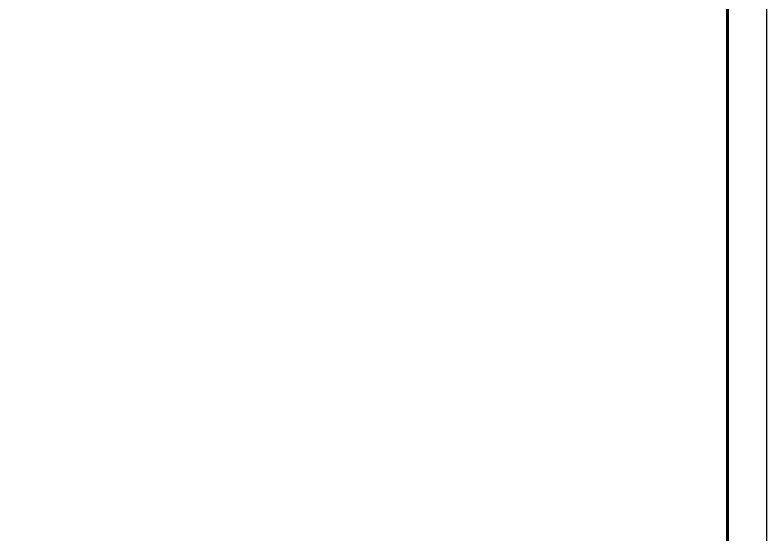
# Model space of a CAD drawing. Extents: x 0 to 594, y 0 to 2102.
# Drawn here: x 403.8 to 594, y 131.4 to 262.8 of the extents above; entities that cross this region are included whole.
import ezdxf

# ---------------------------------------------------------------- set-up
doc = ezdxf.new("R2010")
doc.units = 0
doc.header["$MEASUREMENT"] = 0
doc.layers.get('0').update_dxf_attribs({"linetype": 'CONTINUOUS'})

msp = doc.modelspace()

# ---------------------------------------------------------------- linework, layer by layer
msp.add_line((594, 0), (594, 2102))
at = {"const_width": 0.8}
msp.add_lwpolyline([(10, 2077), (584, 2077), (584, 10), (10, 10)], close=True, dxfattribs=at)

doc.saveas('drawing.dxf')
